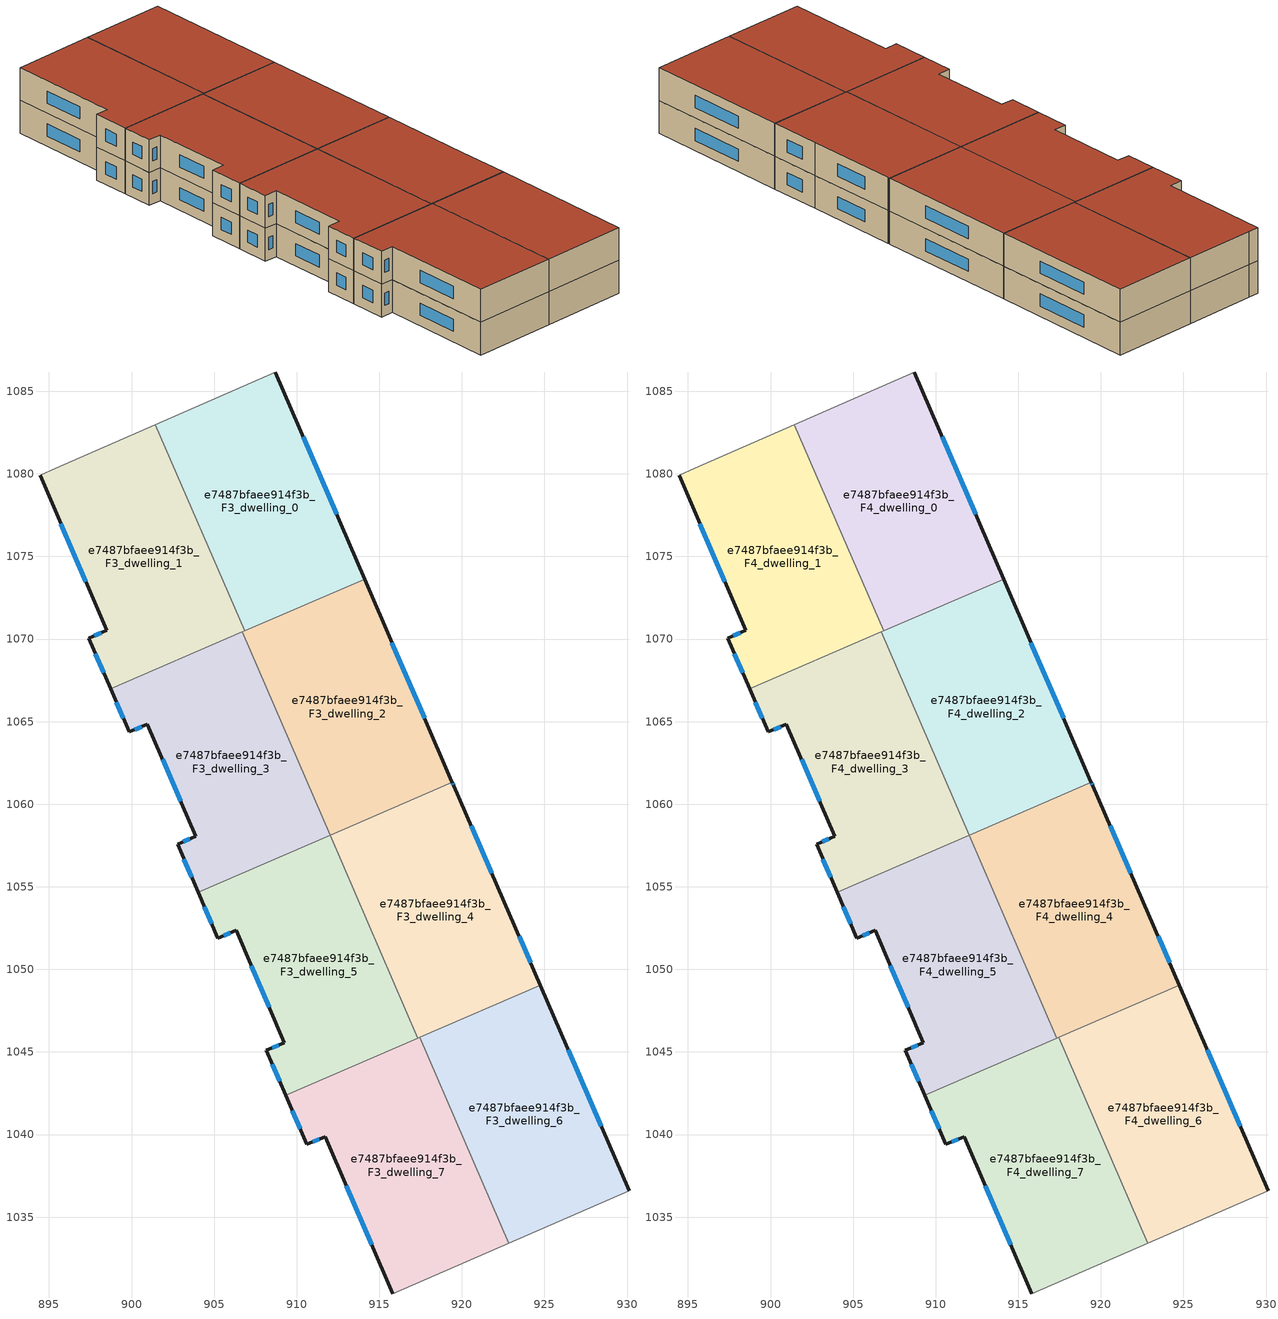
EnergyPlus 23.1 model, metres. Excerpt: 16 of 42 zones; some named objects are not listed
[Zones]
e7487bfaee914f3b_F3_dwelling_0
 floor to e7487bfaee914f3b_F2_dwelling_0 (EU_floor_Construction): 908.7,1086.17 914.11,1073.63 906.85,1070.49 901.45,1082.99 z9
 wall outside (EU_wall_Construction): 914.11,1073.63 908.7,1086.17 z9:12
 wall to e7487bfaee914f3b_F3_dwelling_1 (EU_wall_Construction): 901.45,1082.99 906.85,1070.49 z9:12
 wall adiabatic (EU_wall_Construction): 908.7,1086.17 901.45,1082.99 z9:12
 wall to e7487bfaee914f3b_F3_dwelling_2 (EU_wall_Construction): 906.85,1070.49 914.11,1073.63 z9:12
 window (EU_Window_Construction): 912.41,1077.56 910.4,1082.24 z9.94:11.06
e7487bfaee914f3b_F3_dwelling_1
 floor to e7487bfaee914f3b_F2_dwelling_1 (EU_floor_Construction): 901.45,1082.99 906.85,1070.49 898.73,1066.98 897.4,1070.06 898.5,1070.54 894.46,1079.92 895.4,1080.33 z9
 wall outside (EU_wall_Construction): 894.46,1079.92 898.5,1070.54 897.4,1070.06 898.73,1066.98 z9:12
 wall adiabatic (EU_wall_Construction): 901.45,1082.99 895.4,1080.33 894.46,1079.92 z9:12
 wall to e7487bfaee914f3b_F3_dwelling_3 (EU_wall_Construction): 898.73,1066.98 906.72,1070.44 z9:12
 wall to e7487bfaee914f3b_F3_dwelling_2 (EU_wall_Construction): 906.72,1070.44 906.85,1070.49 z9:12
 window (EU_Window_Construction): 897.81,1069.1 898.31,1067.95 / 898.15,1070.39 897.74,1070.21 / 895.72,1076.98 897.23,1073.48 z9.94:11.06
e7487bfaee914f3b_F3_dwelling_2
 floor to e7487bfaee914f3b_F2_dwelling_2 (EU_floor_Construction): 914.11,1073.63 919.4,1061.37 919.42,1061.32 912.03,1058.13 906.72,1070.44 z9
 wall outside (EU_wall_Construction): 919.42,1061.32 919.4,1061.37 914.11,1073.63 z9:12
 wall to e7487bfaee914f3b_F3_dwelling_3 (EU_wall_Construction): 906.72,1070.44 912.03,1058.13 z9:12
 wall to e7487bfaee914f3b_F3_dwelling_4 (EU_wall_Construction): 912.03,1058.13 919.42,1061.32 z9:12
 window (EU_Window_Construction): 917.74,1065.21 915.77,1069.79 z9.94:11.06
e7487bfaee914f3b_F3_dwelling_3
 floor to e7487bfaee914f3b_F2_dwelling_3 (EU_floor_Construction): 906.72,1070.44 912.03,1058.13 904.03,1054.67 902.78,1057.58 903.88,1058.06 900.95,1064.84 899.85,1064.38 898.73,1066.98 z9
 wall outside (EU_wall_Construction): 898.73,1066.98 899.85,1064.38 900.95,1064.84 903.88,1058.06 902.78,1057.58 904.03,1054.67 z9:12
 wall to e7487bfaee914f3b_F3_dwelling_5 (EU_wall_Construction): 904.03,1054.67 912.03,1058.13 z9:12
 window (EU_Window_Construction): 900.2,1064.52 900.61,1064.7 / 899.08,1066.17 899.5,1065.19 / 903.17,1056.67 903.64,1055.58 / 903.54,1057.91 903.13,1057.73 / 901.87,1062.72 902.97,1060.18 z9.94:11.06
e7487bfaee914f3b_F3_dwelling_4
 floor to e7487bfaee914f3b_F2_dwelling_4 (EU_floor_Construction): 919.5,1061.13 922.87,1053.38 924.74,1049.04 917.34,1045.84 912.03,1058.13 919.42,1061.32 z9
 wall outside (EU_wall_Construction): 924.74,1049.04 922.87,1053.38 919.5,1061.13 919.42,1061.32 z9:12
 wall to e7487bfaee914f3b_F3_dwelling_5 (EU_wall_Construction): 912.03,1058.13 917.34,1045.84 z9:12
 wall to e7487bfaee914f3b_F3_dwelling_6 (EU_wall_Construction): 917.44,1045.88 924.74,1049.04 z9:12
 wall to e7487bfaee914f3b_F3_dwelling_7 (EU_wall_Construction): 917.34,1045.84 917.44,1045.88 z9:12
 window (EU_Window_Construction): 921.81,1055.81 920.56,1058.7 / 924.16,1050.4 923.46,1052.02 / 919.47,1061.19 919.44,1061.26 z9.94:11.06
e7487bfaee914f3b_F3_dwelling_5
 floor to e7487bfaee914f3b_F2_dwelling_5 (EU_floor_Construction): 912.03,1058.13 917.34,1045.84 909.33,1042.38 908.16,1045.09 909.26,1045.57 906.33,1052.36 905.23,1051.89 904.03,1054.67 z9
 wall outside (EU_wall_Construction): 904.03,1054.67 905.23,1051.89 906.33,1052.36 909.26,1045.57 908.16,1045.09 909.33,1042.38 z9:12
 wall to e7487bfaee914f3b_F3_dwelling_7 (EU_wall_Construction): 909.33,1042.38 917.34,1045.84 z9:12
 window (EU_Window_Construction): 905.58,1052.04 905.99,1052.21 / 904.41,1053.8 904.85,1052.76 / 908.53,1044.24 908.96,1043.23 / 908.91,1045.42 908.5,1045.24 / 907.25,1050.23 908.34,1047.7 z9.94:11.06
e7487bfaee914f3b_F3_dwelling_6
 floor to e7487bfaee914f3b_F2_dwelling_6 (EU_floor_Construction): 924.74,1049.04 930.12,1036.59 922.83,1033.41 917.44,1045.88 z9
 wall outside (EU_wall_Construction): 930.12,1036.59 924.74,1049.04 z9:12
 wall adiabatic (EU_wall_Construction): 922.83,1033.41 930.12,1036.59 z9:12
 wall to e7487bfaee914f3b_F3_dwelling_7 (EU_wall_Construction): 917.44,1045.88 922.83,1033.41 z9:12
 window (EU_Window_Construction): 928.43,1040.5 926.43,1045.14 z9.94:11.06
e7487bfaee914f3b_F3_dwelling_7
 floor to e7487bfaee914f3b_F2_dwelling_7 (EU_floor_Construction): 917.44,1045.88 922.83,1033.41 915.82,1030.35 911.72,1039.87 910.62,1039.41 909.33,1042.38 z9
 wall outside (EU_wall_Construction): 909.33,1042.38 910.62,1039.41 911.72,1039.87 915.82,1030.35 z9:12
 wall adiabatic (EU_wall_Construction): 915.82,1030.35 922.83,1033.41 z9:12
 window (EU_Window_Construction): 913,1036.89 914.54,1033.33 / 910.96,1039.55 911.37,1039.73 / 909.73,1041.45 910.21,1040.34 z9.94:11.06
e7487bfaee914f3b_F4_dwelling_0
 floor to e7487bfaee914f3b_F3_dwelling_0 (EU_floor_Construction): 908.7,1086.17 914.11,1073.63 906.85,1070.49 901.45,1082.99 z12
 wall outside (EU_wall_Construction): 914.11,1073.63 908.7,1086.17 z12:15
 wall to e7487bfaee914f3b_F4_dwelling_1 (EU_wall_Construction): 901.45,1082.99 906.85,1070.49 z12:15
 wall adiabatic (EU_wall_Construction): 908.7,1086.17 901.45,1082.99 z12:15
 wall to e7487bfaee914f3b_F4_dwelling_2 (EU_wall_Construction): 906.85,1070.49 914.11,1073.63 z12:15
 window (EU_Window_Construction): 912.41,1077.56 910.4,1082.24 z12.94:14.06
 roof outside (EU_roof_Construction): 914.11,1073.63 908.7,1086.17 901.45,1082.99 906.85,1070.49 z15
e7487bfaee914f3b_F4_dwelling_1
 floor to e7487bfaee914f3b_F3_dwelling_1 (EU_floor_Construction): 901.45,1082.99 906.85,1070.49 898.73,1066.98 897.4,1070.06 898.5,1070.54 894.46,1079.92 895.4,1080.33 z12
 wall outside (EU_wall_Construction): 894.46,1079.92 898.5,1070.54 897.4,1070.06 898.73,1066.98 z12:15
 wall adiabatic (EU_wall_Construction): 901.45,1082.99 895.4,1080.33 894.46,1079.92 z12:15
 wall to e7487bfaee914f3b_F4_dwelling_3 (EU_wall_Construction): 898.73,1066.98 906.72,1070.44 z12:15
 wall to e7487bfaee914f3b_F4_dwelling_2 (EU_wall_Construction): 906.72,1070.44 906.85,1070.49 z12:15
 window (EU_Window_Construction): 897.81,1069.1 898.31,1067.95 / 898.15,1070.39 897.74,1070.21 / 895.72,1076.98 897.23,1073.48 z12.94:14.06
 roof outside (EU_roof_Construction): 906.85,1070.49 901.45,1082.99 895.4,1080.33 894.46,1079.92 898.5,1070.54 897.4,1070.06 898.73,1066.98 z15
e7487bfaee914f3b_F4_dwelling_2
 floor to e7487bfaee914f3b_F3_dwelling_2 (EU_floor_Construction): 914.11,1073.63 919.4,1061.37 919.42,1061.32 912.03,1058.13 906.72,1070.44 z12
 wall outside (EU_wall_Construction): 919.42,1061.32 919.4,1061.37 914.11,1073.63 z12:15
 wall to e7487bfaee914f3b_F4_dwelling_3 (EU_wall_Construction): 906.72,1070.44 912.03,1058.13 z12:15
 wall to e7487bfaee914f3b_F4_dwelling_4 (EU_wall_Construction): 912.03,1058.13 919.42,1061.32 z12:15
 window (EU_Window_Construction): 917.74,1065.21 915.77,1069.79 z12.94:14.06
 roof outside (EU_roof_Construction): 919.42,1061.32 919.4,1061.37 914.11,1073.63 906.72,1070.44 912.03,1058.13 z15
e7487bfaee914f3b_F4_dwelling_3
 floor to e7487bfaee914f3b_F3_dwelling_3 (EU_floor_Construction): 906.72,1070.44 912.03,1058.13 904.03,1054.67 902.78,1057.58 903.88,1058.06 900.95,1064.84 899.85,1064.38 898.73,1066.98 z12
 wall outside (EU_wall_Construction): 898.73,1066.98 899.85,1064.38 900.95,1064.84 903.88,1058.06 902.78,1057.58 904.03,1054.67 z12:15
 wall to e7487bfaee914f3b_F4_dwelling_5 (EU_wall_Construction): 904.03,1054.67 912.03,1058.13 z12:15
 window (EU_Window_Construction): 900.2,1064.52 900.61,1064.7 / 899.08,1066.17 899.5,1065.19 / 903.17,1056.67 903.64,1055.58 / 903.54,1057.91 903.13,1057.73 / 901.87,1062.72 902.97,1060.18 z12.94:14.06
 roof outside (EU_roof_Construction): 912.03,1058.13 906.72,1070.44 898.73,1066.98 899.85,1064.38 900.95,1064.84 903.88,1058.06 902.78,1057.58 904.03,1054.67 z15
e7487bfaee914f3b_F4_dwelling_4
 floor to e7487bfaee914f3b_F3_dwelling_4 (EU_floor_Construction): 919.5,1061.13 922.87,1053.38 924.74,1049.04 917.34,1045.84 912.03,1058.13 919.42,1061.32 z12
 wall outside (EU_wall_Construction): 924.74,1049.04 922.87,1053.38 919.5,1061.13 919.42,1061.32 z12:15
 wall to e7487bfaee914f3b_F4_dwelling_5 (EU_wall_Construction): 912.03,1058.13 917.34,1045.84 z12:15
 wall to e7487bfaee914f3b_F4_dwelling_6 (EU_wall_Construction): 917.44,1045.88 924.74,1049.04 z12:15
 wall to e7487bfaee914f3b_F4_dwelling_7 (EU_wall_Construction): 917.34,1045.84 917.44,1045.88 z12:15
 window (EU_Window_Construction): 921.81,1055.81 920.56,1058.7 / 924.16,1050.4 923.46,1052.02 / 919.47,1061.19 919.44,1061.26 z12.94:14.06
 roof outside (EU_roof_Construction): 924.74,1049.04 922.87,1053.38 919.5,1061.13 919.42,1061.32 912.03,1058.13 917.34,1045.84 z15
e7487bfaee914f3b_F4_dwelling_5
 floor to e7487bfaee914f3b_F3_dwelling_5 (EU_floor_Construction): 912.03,1058.13 917.34,1045.84 909.33,1042.38 908.16,1045.09 909.26,1045.57 906.33,1052.36 905.23,1051.89 904.03,1054.67 z12
 wall outside (EU_wall_Construction): 904.03,1054.67 905.23,1051.89 906.33,1052.36 909.26,1045.57 908.16,1045.09 909.33,1042.38 z12:15
 wall to e7487bfaee914f3b_F4_dwelling_7 (EU_wall_Construction): 909.33,1042.38 917.34,1045.84 z12:15
 window (EU_Window_Construction): 905.58,1052.04 905.99,1052.21 / 904.41,1053.8 904.85,1052.76 / 908.53,1044.24 908.96,1043.23 / 908.91,1045.42 908.5,1045.24 / 907.25,1050.23 908.34,1047.7 z12.94:14.06
 roof outside (EU_roof_Construction): 917.34,1045.84 912.03,1058.13 904.03,1054.67 905.23,1051.89 906.33,1052.36 909.26,1045.57 908.16,1045.09 909.33,1042.38 z15
e7487bfaee914f3b_F4_dwelling_6
 floor to e7487bfaee914f3b_F3_dwelling_6 (EU_floor_Construction): 924.74,1049.04 930.12,1036.59 922.83,1033.41 917.44,1045.88 z12
 wall outside (EU_wall_Construction): 930.12,1036.59 924.74,1049.04 z12:15
 wall adiabatic (EU_wall_Construction): 922.83,1033.41 930.12,1036.59 z12:15
 wall to e7487bfaee914f3b_F4_dwelling_7 (EU_wall_Construction): 917.44,1045.88 922.83,1033.41 z12:15
 window (EU_Window_Construction): 928.43,1040.5 926.43,1045.14 z12.94:14.06
 roof outside (EU_roof_Construction): 930.12,1036.59 924.74,1049.04 917.44,1045.88 922.83,1033.41 z15
e7487bfaee914f3b_F4_dwelling_7
 floor to e7487bfaee914f3b_F3_dwelling_7 (EU_floor_Construction): 917.44,1045.88 922.83,1033.41 915.82,1030.35 911.72,1039.87 910.62,1039.41 909.33,1042.38 z12
 wall outside (EU_wall_Construction): 909.33,1042.38 910.62,1039.41 911.72,1039.87 915.82,1030.35 z12:15
 wall adiabatic (EU_wall_Construction): 915.82,1030.35 922.83,1033.41 z12:15
 window (EU_Window_Construction): 913,1036.89 914.54,1033.33 / 910.96,1039.55 911.37,1039.73 / 909.73,1041.45 910.21,1040.34 z12.94:14.06
 roof outside (EU_roof_Construction): 922.83,1033.41 917.44,1045.88 909.33,1042.38 910.62,1039.41 911.72,1039.87 915.82,1030.35 z15
[Building]
EU S2 Campaign: North Axis=0; Terrain=City; Solar Distribution=FullExterior
[Site:Location]
Vienna: Latitude=48; Longitude=16.5; Time Zone=1; Elevation=183
[SizingPeriod:WeatherFileDays]
AnnualSizingPeriod: Begin Month=1; Begin Day of Month=1; End Month=12; End Day of Month=31; Day of Week for Start Day=Monday; Use Weather File Daylight Saving Period=No; Use Weather File Rain and Snow Indicators=No
[MATERIAL]
EU_InternalMass_Material: Roughness=MediumRough; Thickness=0.1; Conductivity=1; Density=1800; Specific Heat=900; Thermal Absorptance=0.9; Solar Absorptance=0.7; Visible Absorptance=0.7
[MATERIAL:NOMASS] Roughness=MediumRough; Thermal Absorptance=0.9; Solar Absorptance=0.7; Visible Absorptance=0.7
Name | Thermal Resistance
EU_wall_NoMass | 0.914258
EU_roof_NoMass | 0.954009
EU_floor_NoMass | 1.09711
[WINDOWMATERIAL:SIMPLEGLAZINGSYSTEM]
EU_Window_SimpleGlazing: UFactor=2.09642; Solar Heat Gain Coefficient=0.65; Visible Transmittance=0.65
[CONSTRUCTION]
EU_wall_Construction: EU_wall_NoMass
EU_roof_Construction: EU_roof_NoMass
EU_floor_Construction: EU_floor_NoMass
EU_Window_Construction: EU_Window_SimpleGlazing
EU_InternalMass_Construction: EU_InternalMass_Material
[ZONE] Type=1; Multiplier=1; Ceiling Height=autocalculate; Floor Area=autocalculate; Part of Total Floor Area=Yes
Name | Volume
e7487bfaee914f3b_F3_dwelling_0; e7487bfaee914f3b_F4_dwelling_0 | 323.67
e7487bfaee914f3b_F3_dwelling_1; e7487bfaee914f3b_F4_dwelling_1 | 323.655
e7487bfaee914f3b_F3_dwelling_2; e7487bfaee914f3b_F4_dwelling_2 | 323.659
e7487bfaee914f3b_F3_dwelling_3; e7487bfaee914f3b_F4_dwelling_3 | 323.642
e7487bfaee914f3b_F3_dwelling_4; e7487bfaee914f3b_F4_dwelling_4 | 323.666
e7487bfaee914f3b_F3_dwelling_5; e7487bfaee914f3b_F4_dwelling_5 | 323.651
e7487bfaee914f3b_F3_dwelling_6; e7487bfaee914f3b_F4_dwelling_6 | 323.663
e7487bfaee914f3b_F3_dwelling_7; e7487bfaee914f3b_F4_dwelling_7 | 323.675
[INTERNALMASS] Construction=EU_InternalMass_Construction
Name | Zone or ZoneList | Surface Area
e7487bfaee914f3b_F3_dwelling_0_EU_InternalMass | e7487bfaee914f3b_F3_dwelling_0 | 107.892
e7487bfaee914f3b_F3_dwelling_1_EU_InternalMass | e7487bfaee914f3b_F3_dwelling_1 | 107.884
e7487bfaee914f3b_F3_dwelling_2_EU_InternalMass | e7487bfaee914f3b_F3_dwelling_2 | 107.889
e7487bfaee914f3b_F3_dwelling_3_EU_InternalMass | e7487bfaee914f3b_F3_dwelling_3 | 107.88
e7487bfaee914f3b_F3_dwelling_4_EU_InternalMass | e7487bfaee914f3b_F3_dwelling_4 | 107.887
e7487bfaee914f3b_F3_dwelling_5_EU_InternalMass | e7487bfaee914f3b_F3_dwelling_5 | 107.884
e7487bfaee914f3b_F3_dwelling_6_EU_InternalMass | e7487bfaee914f3b_F3_dwelling_6 | 107.889
e7487bfaee914f3b_F3_dwelling_7_EU_InternalMass | e7487bfaee914f3b_F3_dwelling_7 | 107.89
e7487bfaee914f3b_F4_dwelling_0_EU_InternalMass | e7487bfaee914f3b_F4_dwelling_0 | 107.892
e7487bfaee914f3b_F4_dwelling_1_EU_InternalMass | e7487bfaee914f3b_F4_dwelling_1 | 107.884
e7487bfaee914f3b_F4_dwelling_2_EU_InternalMass | e7487bfaee914f3b_F4_dwelling_2 | 107.889
e7487bfaee914f3b_F4_dwelling_3_EU_InternalMass | e7487bfaee914f3b_F4_dwelling_3 | 107.88
e7487bfaee914f3b_F4_dwelling_4_EU_InternalMass | e7487bfaee914f3b_F4_dwelling_4 | 107.887
e7487bfaee914f3b_F4_dwelling_5_EU_InternalMass | e7487bfaee914f3b_F4_dwelling_5 | 107.884
e7487bfaee914f3b_F4_dwelling_6_EU_InternalMass | e7487bfaee914f3b_F4_dwelling_6 | 107.889
e7487bfaee914f3b_F4_dwelling_7_EU_InternalMass | e7487bfaee914f3b_F4_dwelling_7 | 107.89
[OTHEREQUIPMENT] Fuel Type=Electricity; Design Level Calculation Method=Watts/Area; Power per Zone Floor Area=1; Fraction Latent=0; Fraction Radiant=0; Fraction Lost=0; Carbon Dioxide Generation Rate=0; EndUse Subcategory=EU_Step8_InternalGains
Name | Zone or ZoneList or Space or SpaceList | Schedule
EU_Step8_InternalGain_e7487bfaee914f3b_F3_dwelling_0_f000 | e7487bfaee914f3b_F3_dwelling_0 | EU_Step8_GainSchedule_e7487bfaee914f3b_F3_dwelling_0_f000
EU_Step8_InternalGain_e7487bfaee914f3b_F3_dwelling_1_f000 | e7487bfaee914f3b_F3_dwelling_1 | EU_Step8_GainSchedule_e7487bfaee914f3b_F3_dwelling_1_f000
EU_Step8_InternalGain_e7487bfaee914f3b_F3_dwelling_2_f000 | e7487bfaee914f3b_F3_dwelling_2 | EU_Step8_GainSchedule_e7487bfaee914f3b_F3_dwelling_2_f000
EU_Step8_InternalGain_e7487bfaee914f3b_F3_dwelling_3_f000 | e7487bfaee914f3b_F3_dwelling_3 | EU_Step8_GainSchedule_e7487bfaee914f3b_F3_dwelling_3_f000
EU_Step8_InternalGain_e7487bfaee914f3b_F3_dwelling_4_f000 | e7487bfaee914f3b_F3_dwelling_4 | EU_Step8_GainSchedule_e7487bfaee914f3b_F3_dwelling_4_f000
EU_Step8_InternalGain_e7487bfaee914f3b_F3_dwelling_5_f000 | e7487bfaee914f3b_F3_dwelling_5 | EU_Step8_GainSchedule_e7487bfaee914f3b_F3_dwelling_5_f000
EU_Step8_InternalGain_e7487bfaee914f3b_F3_dwelling_6_f000 | e7487bfaee914f3b_F3_dwelling_6 | EU_Step8_GainSchedule_e7487bfaee914f3b_F3_dwelling_6_f000
EU_Step8_InternalGain_e7487bfaee914f3b_F3_dwelling_7_f000 | e7487bfaee914f3b_F3_dwelling_7 | EU_Step8_GainSchedule_e7487bfaee914f3b_F3_dwelling_7_f000
EU_Step8_InternalGain_e7487bfaee914f3b_F4_dwelling_0_f000 | e7487bfaee914f3b_F4_dwelling_0 | EU_Step8_GainSchedule_e7487bfaee914f3b_F4_dwelling_0_f000
EU_Step8_InternalGain_e7487bfaee914f3b_F4_dwelling_1_f000 | e7487bfaee914f3b_F4_dwelling_1 | EU_Step8_GainSchedule_e7487bfaee914f3b_F4_dwelling_1_f000
EU_Step8_InternalGain_e7487bfaee914f3b_F4_dwelling_2_f000 | e7487bfaee914f3b_F4_dwelling_2 | EU_Step8_GainSchedule_e7487bfaee914f3b_F4_dwelling_2_f000
EU_Step8_InternalGain_e7487bfaee914f3b_F4_dwelling_3_f000 | e7487bfaee914f3b_F4_dwelling_3 | EU_Step8_GainSchedule_e7487bfaee914f3b_F4_dwelling_3_f000
EU_Step8_InternalGain_e7487bfaee914f3b_F4_dwelling_4_f000 | e7487bfaee914f3b_F4_dwelling_4 | EU_Step8_GainSchedule_e7487bfaee914f3b_F4_dwelling_4_f000
EU_Step8_InternalGain_e7487bfaee914f3b_F4_dwelling_5_f000 | e7487bfaee914f3b_F4_dwelling_5 | EU_Step8_GainSchedule_e7487bfaee914f3b_F4_dwelling_5_f000
EU_Step8_InternalGain_e7487bfaee914f3b_F4_dwelling_6_f000 | e7487bfaee914f3b_F4_dwelling_6 | EU_Step8_GainSchedule_e7487bfaee914f3b_F4_dwelling_6_f000
EU_Step8_InternalGain_e7487bfaee914f3b_F4_dwelling_7_f000 | e7487bfaee914f3b_F4_dwelling_7 | EU_Step8_GainSchedule_e7487bfaee914f3b_F4_dwelling_7_f000
[ZONEVENTILATION:DESIGNFLOWRATE] Schedule=EU_AlwaysOn; Design Flow Rate Calculation Method=AirChanges/Hour; Air Changes per Hour=0.546891; Ventilation Type=Natural; Fan Pressure Rise=0; Fan Total Efficiency=1; Constant Term Coefficient=1; Temperature Term Coefficient=0; Velocity Term Coefficient=0; Velocity Squared Term Coefficient=0; Minimum Indoor Temperature=-100; Maximum Indoor Temperature=100; Delta Temperature=-100; Minimum Outdoor Temperature=-100; Maximum Outdoor Temperature=100; Maximum Wind Speed=40
Name | Zone or ZoneList or Space or SpaceList
EU_ConstantAir_e7487bfaee914f3b_F3_dwelling_0 | e7487bfaee914f3b_F3_dwelling_0
EU_ConstantAir_e7487bfaee914f3b_F3_dwelling_1 | e7487bfaee914f3b_F3_dwelling_1
EU_ConstantAir_e7487bfaee914f3b_F3_dwelling_2 | e7487bfaee914f3b_F3_dwelling_2
EU_ConstantAir_e7487bfaee914f3b_F3_dwelling_3 | e7487bfaee914f3b_F3_dwelling_3
EU_ConstantAir_e7487bfaee914f3b_F3_dwelling_4 | e7487bfaee914f3b_F3_dwelling_4
EU_ConstantAir_e7487bfaee914f3b_F3_dwelling_5 | e7487bfaee914f3b_F3_dwelling_5
EU_ConstantAir_e7487bfaee914f3b_F3_dwelling_6 | e7487bfaee914f3b_F3_dwelling_6
EU_ConstantAir_e7487bfaee914f3b_F3_dwelling_7 | e7487bfaee914f3b_F3_dwelling_7
EU_ConstantAir_e7487bfaee914f3b_F4_dwelling_0 | e7487bfaee914f3b_F4_dwelling_0
EU_ConstantAir_e7487bfaee914f3b_F4_dwelling_1 | e7487bfaee914f3b_F4_dwelling_1
EU_ConstantAir_e7487bfaee914f3b_F4_dwelling_2 | e7487bfaee914f3b_F4_dwelling_2
EU_ConstantAir_e7487bfaee914f3b_F4_dwelling_3 | e7487bfaee914f3b_F4_dwelling_3
EU_ConstantAir_e7487bfaee914f3b_F4_dwelling_4 | e7487bfaee914f3b_F4_dwelling_4
EU_ConstantAir_e7487bfaee914f3b_F4_dwelling_5 | e7487bfaee914f3b_F4_dwelling_5
EU_ConstantAir_e7487bfaee914f3b_F4_dwelling_6 | e7487bfaee914f3b_F4_dwelling_6
EU_ConstantAir_e7487bfaee914f3b_F4_dwelling_7 | e7487bfaee914f3b_F4_dwelling_7
[HVACTEMPLATE:ZONE:IDEALLOADSAIRSYSTEM] System Availability Schedule=EU_AlwaysOn; Maximum Heating Supply Air Temperature=50; Minimum Cooling Supply Air Temperature=13; Maximum Heating Supply Air Humidity Ratio=0.0156; Minimum Cooling Supply Air Humidity Ratio=0.0077; Heating Limit=NoLimit; Cooling Limit=NoLimit; Heating Availability Schedule=EU_AlwaysOn; Cooling Availability Schedule=EU_CoolingOff; Dehumidification Control Type=ConstantSensibleHeatRatio; Cooling Sensible Heat Ratio=0.7; Dehumidification Setpoint=60; Humidification Control Type=None; Humidification Setpoint=30; Outdoor Air Method=None; Outdoor Air Flow Rate per Person=0.00944; Outdoor Air Flow Rate per Zone Floor Area=0; Outdoor Air Flow Rate per Zone=0; Demand Controlled Ventilation Type=None; Outdoor Air Economizer Type=NoEconomizer; Heat Recovery Type=None; Sensible Heat Recovery Effectiveness=0.7; Latent Heat Recovery Effectiveness=0.65
Name | Template Thermostat
e7487bfaee914f3b_F3_dwelling_0 | EU_HeatOnly_e7487bfaee914f3b_F3_dwelling_0
e7487bfaee914f3b_F3_dwelling_1 | EU_HeatOnly_e7487bfaee914f3b_F3_dwelling_1
e7487bfaee914f3b_F3_dwelling_2 | EU_HeatOnly_e7487bfaee914f3b_F3_dwelling_2
e7487bfaee914f3b_F3_dwelling_3 | EU_HeatOnly_e7487bfaee914f3b_F3_dwelling_3
e7487bfaee914f3b_F3_dwelling_4 | EU_HeatOnly_e7487bfaee914f3b_F3_dwelling_4
e7487bfaee914f3b_F3_dwelling_5 | EU_HeatOnly_e7487bfaee914f3b_F3_dwelling_5
e7487bfaee914f3b_F3_dwelling_6 | EU_HeatOnly_e7487bfaee914f3b_F3_dwelling_6
e7487bfaee914f3b_F3_dwelling_7 | EU_HeatOnly_e7487bfaee914f3b_F3_dwelling_7
e7487bfaee914f3b_F4_dwelling_0 | EU_HeatOnly_e7487bfaee914f3b_F4_dwelling_0
e7487bfaee914f3b_F4_dwelling_1 | EU_HeatOnly_e7487bfaee914f3b_F4_dwelling_1
e7487bfaee914f3b_F4_dwelling_2 | EU_HeatOnly_e7487bfaee914f3b_F4_dwelling_2
e7487bfaee914f3b_F4_dwelling_3 | EU_HeatOnly_e7487bfaee914f3b_F4_dwelling_3
e7487bfaee914f3b_F4_dwelling_4 | EU_HeatOnly_e7487bfaee914f3b_F4_dwelling_4
e7487bfaee914f3b_F4_dwelling_5 | EU_HeatOnly_e7487bfaee914f3b_F4_dwelling_5
e7487bfaee914f3b_F4_dwelling_6 | EU_HeatOnly_e7487bfaee914f3b_F4_dwelling_6
e7487bfaee914f3b_F4_dwelling_7 | EU_HeatOnly_e7487bfaee914f3b_F4_dwelling_7
[SIZING:ZONE] Zone Cooling Design Supply Air Temperature Input Method=SupplyAirTemperature; Zone Cooling Design Supply Air Temperature=13; Zone Heating Design Supply Air Temperature Input Method=SupplyAirTemperature; Zone Heating Design Supply Air Temperature=50; Zone Cooling Design Supply Air Humidity Ratio=0.008; Zone Heating Design Supply Air Humidity Ratio=0.008; Cooling Design Air Flow Method=DesignDay; Cooling Design Air Flow Rate=0; Cooling Minimum Air Flow per Zone Floor Area=0.000762; Cooling Minimum Air Flow=0; Cooling Minimum Air Flow Fraction=0.2; Heating Design Air Flow Method=DesignDay; Heating Design Air Flow Rate=0; Heating Maximum Air Flow per Zone Floor Area=0.002032; Heating Maximum Air Flow=0.141576; Heating Maximum Air Flow Fraction=0.3; Account for Dedicated Outdoor Air System=No; Dedicated Outdoor Air System Control Strategy=NeutralSupplyAir; Dedicated Outdoor Air Low Setpoint Temperature for Design=autosize; Dedicated Outdoor Air High Setpoint Temperature for Design=autosize; Zone Load Sizing Method=Sensible Load Only No Latent Load; Zone Latent Cooling Design Supply Air Humidity Ratio Input Method=HumidityRatioDifference; Zone Cooling Design Supply Air Humidity Ratio Difference=0.005; Zone Latent Heating Design Supply Air Humidity Ratio Input Method=HumidityRatioDifference; Zone Humidification Design Supply Air Humidity Ratio Difference=0.005
e7487bfaee914f3b_F3_dwelling_0; e7487bfaee914f3b_F3_dwelling_1; e7487bfaee914f3b_F3_dwelling_2; e7487bfaee914f3b_F3_dwelling_3; e7487bfaee914f3b_F3_dwelling_4; e7487bfaee914f3b_F3_dwelling_5; e7487bfaee914f3b_F3_dwelling_6; e7487bfaee914f3b_F3_dwelling_7; e7487bfaee914f3b_F4_dwelling_0; e7487bfaee914f3b_F4_dwelling_1; e7487bfaee914f3b_F4_dwelling_2; e7487bfaee914f3b_F4_dwelling_3; e7487bfaee914f3b_F4_dwelling_4; e7487bfaee914f3b_F4_dwelling_5; e7487bfaee914f3b_F4_dwelling_6; e7487bfaee914f3b_F4_dwelling_7
[SCHEDULE:CONSTANT]
Name | Hourly Value
EU_AlwaysOn | 1
EU_CoolingOff | 0
[SCHEDULE:FILE] Column Number=1; Rows to Skip at Top=0; Number of Hours of Data=8760; Column Separator=Comma; Interpolate to Timestep=No; Minutes per Item=60; Adjust Schedule for Daylight Savings=Yes
Name | File
EU_Step8_GainSchedule_e7487bfaee914f3b_F3_dwelling_0_f000 | ../../schedules/e7487bfaee914f3b/e7487bfaee914f3b_F3_dwelling_0_f000_gain.csv
EU_Step8_GainSchedule_e7487bfaee914f3b_F3_dwelling_1_f000 | ../../schedules/e7487bfaee914f3b/e7487bfaee914f3b_F3_dwelling_1_f000_gain.csv
EU_Step8_GainSchedule_e7487bfaee914f3b_F3_dwelling_2_f000 | ../../schedules/e7487bfaee914f3b/e7487bfaee914f3b_F3_dwelling_2_f000_gain.csv
EU_Step8_GainSchedule_e7487bfaee914f3b_F3_dwelling_3_f000 | ../../schedules/e7487bfaee914f3b/e7487bfaee914f3b_F3_dwelling_3_f000_gain.csv
EU_Step8_GainSchedule_e7487bfaee914f3b_F3_dwelling_4_f000 | ../../schedules/e7487bfaee914f3b/e7487bfaee914f3b_F3_dwelling_4_f000_gain.csv
EU_Step8_GainSchedule_e7487bfaee914f3b_F3_dwelling_5_f000 | ../../schedules/e7487bfaee914f3b/e7487bfaee914f3b_F3_dwelling_5_f000_gain.csv
EU_Step8_GainSchedule_e7487bfaee914f3b_F3_dwelling_6_f000 | ../../schedules/e7487bfaee914f3b/e7487bfaee914f3b_F3_dwelling_6_f000_gain.csv
EU_Step8_GainSchedule_e7487bfaee914f3b_F3_dwelling_7_f000 | ../../schedules/e7487bfaee914f3b/e7487bfaee914f3b_F3_dwelling_7_f000_gain.csv
EU_Step8_GainSchedule_e7487bfaee914f3b_F4_dwelling_0_f000 | ../../schedules/e7487bfaee914f3b/e7487bfaee914f3b_F4_dwelling_0_f000_gain.csv
EU_Step8_GainSchedule_e7487bfaee914f3b_F4_dwelling_1_f000 | ../../schedules/e7487bfaee914f3b/e7487bfaee914f3b_F4_dwelling_1_f000_gain.csv
EU_Step8_GainSchedule_e7487bfaee914f3b_F4_dwelling_2_f000 | ../../schedules/e7487bfaee914f3b/e7487bfaee914f3b_F4_dwelling_2_f000_gain.csv
EU_Step8_GainSchedule_e7487bfaee914f3b_F4_dwelling_3_f000 | ../../schedules/e7487bfaee914f3b/e7487bfaee914f3b_F4_dwelling_3_f000_gain.csv
EU_Step8_GainSchedule_e7487bfaee914f3b_F4_dwelling_4_f000 | ../../schedules/e7487bfaee914f3b/e7487bfaee914f3b_F4_dwelling_4_f000_gain.csv
EU_Step8_GainSchedule_e7487bfaee914f3b_F4_dwelling_5_f000 | ../../schedules/e7487bfaee914f3b/e7487bfaee914f3b_F4_dwelling_5_f000_gain.csv
EU_Step8_GainSchedule_e7487bfaee914f3b_F4_dwelling_6_f000 | ../../schedules/e7487bfaee914f3b/e7487bfaee914f3b_F4_dwelling_6_f000_gain.csv
EU_Step8_GainSchedule_e7487bfaee914f3b_F4_dwelling_7_f000 | ../../schedules/e7487bfaee914f3b/e7487bfaee914f3b_F4_dwelling_7_f000_gain.csv
